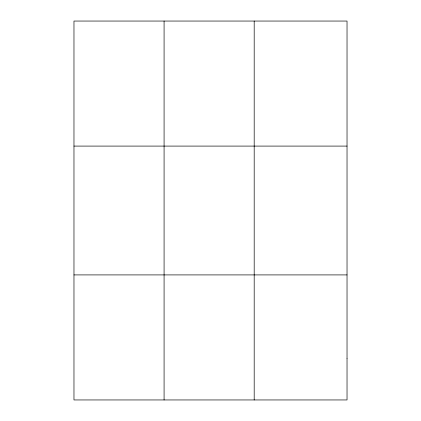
<?xml version="1.0" encoding="UTF-8"?>
<svg xmlns="http://www.w3.org/2000/svg" width="421" height="421" viewBox="0 0 421 421"><rect width="100%" height="100%" fill="white"/><g stroke="black" fill="none" stroke-linecap="round" stroke-linejoin="round"><path stroke-width="0.63" d="M164.079 21.05L164.079 399.95M254.189 21.05L254.189 399.95M73.97 146.087L347.03 146.087M73.97 274.913L347.03 274.913M347.03 358.271L347.03 399.95L73.97 399.95L73.97 21.05L347.03 21.05L347.03 358.271"/></g></svg>
